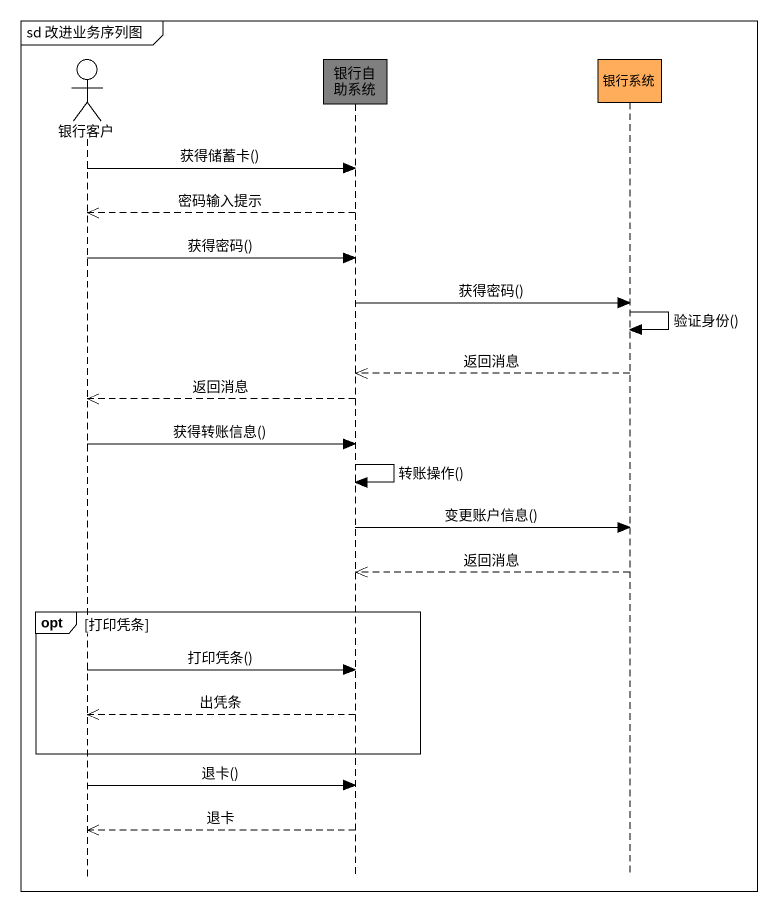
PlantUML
@startuml
mainframe sd 改进业务序列图
hide footbox
actor 银行客户
participant 银行自助系统 #7F7F7F
participant 银行系统 #FFAD5B

银行客户 -> 银行自助系统 : 获得储蓄卡()
银行自助系统 -->> 银行客户 : 密码输入提示
银行客户 -> 银行自助系统 : 获得密码()
银行自助系统 -> 银行系统 : 获得密码()
银行系统 -> 银行系统 : 验证身份()
银行系统 -->> 银行自助系统 : 返回消息
银行自助系统 -->> 银行客户 : 返回消息
银行客户 -> 银行自助系统 : 获得转账信息()
银行自助系统 -> 银行自助系统 : 转账操作()
银行自助系统 -> 银行系统 : 变更账户信息()
银行系统 -->> 银行自助系统 : 返回消息
opt 打印凭条
  银行客户 -> 银行自助系统 : 打印凭条()
  银行自助系统 -->> 银行客户 : 出凭条
end
银行客户 -> 银行自助系统 : 退卡()
银行自助系统 -->> 银行客户 : 退卡
@enduml
